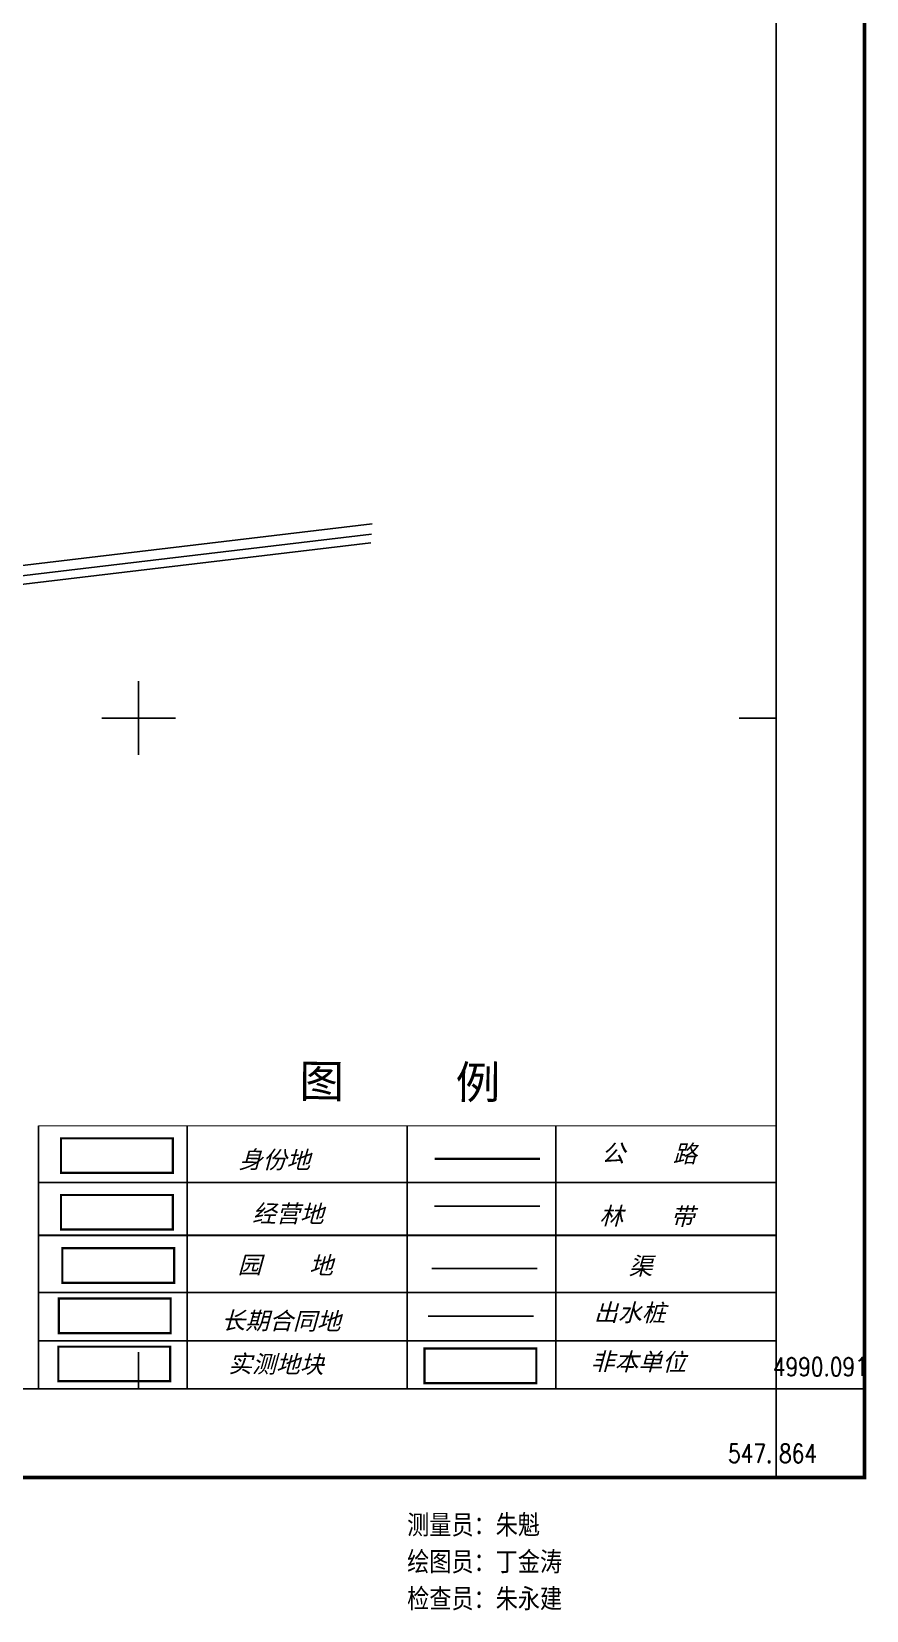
# Model space of a CAD drawing. Extents: x 541673 to 553395, y 4989791 to 4997334.
# Drawn here: x 546855 to 547986, y 4989791 to 4991930 of the extents above; entities that cross this region are included whole.
import ezdxf
from ezdxf.enums import TextEntityAlignment as Align

# ---------------------------------------------------------------- set-up
doc = ezdxf.new("R2010")
doc.units = 0
doc.header["$LTSCALE"] = 10
for name, color, linetype in [('TK', 7, 'CONTINUOUS'), ('图例', 7, 'CONTINUOUS'), ('路林渠', 7, 'CONTINUOUS'), ('长期合同', 6, 'CONTINUOUS')]:
    doc.layers.add(name, color=color, linetype=linetype)
doc.styles.add('HZ', font='rs.shx', dxfattribs={"width": 0.8, "bigfont": 'hztxt.shx'})
doc.styles.add('STYLE1', font='SIMHEI.TTF', dxfattribs={"width": 0.8, "oblique": 15, "height": 2.5})

# ---------------------------------------------------------------- blocks, each defined once
blk = doc.blocks.new('图例')
at = {"layer": '图例', "color": 7}
for p, q in [((542594.4, 4984436.4), (543594.1, 4984436.4)), ((542594.4, 4984365.1), (543594.1, 4984365.1)), ((542594.4, 4984287.3), (543594.1, 4984287.3)), ((542594.4, 4984222), (543594.1, 4984222)), ((542594.4, 4984156.7), (543594.1, 4984156.7))]:
    blk.add_line(p, q, dxfattribs=at)
at = {"layer": '图例', "color": 3, "linetype": 'Continuous'}
blk.add_line((543131.2, 4984404.5), (543274.1, 4984404.5), dxfattribs=at)
at = {"layer": '图例', "color": 7}
for points, const_width in [([(542594.4, 4984513.3), (542594.4, 4984156.7)], 2.37), ([(542594.4, 4984513.3), (543594.1, 4984513.3)], 1.48), ([(542795.9, 4984513.3), (542795.9, 4984156.7)], 2.37), ([(543094.2, 4984513.3), (543094.2, 4984156.7)], 2.37), ([(543295.7, 4984513.3), (543295.7, 4984156.7)], 2.37), ([(543594.1, 4984513.3), (543594.1, 4984156.7)], 2.37), ([(542594.4, 4984364.1), (543594.1, 4984364.1)], 1.48)]:
    blk.add_lwpolyline(points, dxfattribs=dict(at, const_width=const_width))
at = {"layer": '图例', "color": 1, "linetype": 'Continuous', "const_width": 3, "flags": 128}
blk.add_lwpolyline([(542625, 4984496.3), (542776.5, 4984496.3), (542776.5, 4984449.5), (542625, 4984449.5)], close=True, dxfattribs=at)
at = {"layer": '图例', "color": 5, "linetype": 'Continuous', "const_width": 3, "flags": 128}
blk.add_lwpolyline([(543131.2, 4984468.4), (543274.1, 4984468.4)], dxfattribs=at)
blk.add_lwpolyline([(542625, 4984419.4), (542776.5, 4984419.4), (542776.5, 4984372.6), (542625, 4984372.6)], close=True, dxfattribs=at)
at = {"layer": '图例', "color": 2, "linetype": 'Continuous', "const_width": 3, "flags": 128}
blk.add_lwpolyline([(542626.8, 4984347.3), (542778.3, 4984347.3), (542778.3, 4984300.5), (542626.8, 4984300.5)], close=True, dxfattribs=at)
at = {"layer": '图例', "color": 4, "linetype": 'Continuous', "flags": 128}
blk.add_lwpolyline([(543127.5, 4984319.9), (543270.3, 4984319.9)], dxfattribs=at)
at = {"layer": '图例', "color": 6, "linetype": 'Continuous', "const_width": 3, "flags": 128}
blk.add_lwpolyline([(542622.1, 4984279.1), (542773.6, 4984279.1), (542773.6, 4984232.3), (542622.1, 4984232.3)], close=True, dxfattribs=at)
at = {"layer": '图例', "color": 2, "linetype": 'Continuous', "flags": 128}
blk.add_lwpolyline([(543122.5, 4984255.2), (543265.3, 4984255.2)], dxfattribs=at)
at = {"layer": '图例', "color": 7, "linetype": 'Continuous', "const_width": 3, "flags": 128}
blk.add_lwpolyline([(542621.3, 4984214), (542772.9, 4984214), (542772.9, 4984167.1), (542621.3, 4984167.1)], close=True, dxfattribs=at)
at = {"layer": '图例', "color": 4, "linetype": 'Continuous', "const_width": 3, "flags": 128}
blk.add_lwpolyline([(543117.6, 4984211.4), (543269.2, 4984211.4), (543269.2, 4984164.6), (543117.6, 4984164.6)], close=True, dxfattribs=at)
at = {"layer": '图例', "color": 7, "style": 'STYLE1'}
blk.add_text('图     例', height=44.45, rotation=359.5492, dxfattribs=at).set_placement((542947.8, 4984551.8))
at = {"layer": '图例', "color": 1, "style": 'STYLE1', "oblique": 15}
blk.add_text('身份地', height=23.71, rotation=359.5492, dxfattribs=at).set_placement((542865.8, 4984455.8))
at = {"layer": '图例', "color": 7, "style": 'STYLE1', "oblique": 15}
for s, p in [(' 公\u3000\u3000路', (543341.2, 4984464.6)), ('实测地块', (542851.6, 4984179))]:
    blk.add_text(s, height=23.71, rotation=359.5492, dxfattribs=at).set_placement(p)
at = {"layer": '图例', "color": 5, "style": 'STYLE1', "oblique": 15}
blk.add_text('经营地', height=23.71, rotation=359.5492, dxfattribs=at).set_placement((542884.1, 4984382.7))
at = {"layer": '图例', "color": 3, "style": 'STYLE1', "oblique": 15}
blk.add_text('  林    带', height=23.71, rotation=359.5492, dxfattribs=at).set_placement((543322.3, 4984379.7))
at = {"layer": '图例', "color": 2, "style": 'STYLE1', "oblique": 15}
for s, p in [('园    地', (542864.5, 4984313.2)), ('出水桩', (543347.2, 4984248.6))]:
    blk.add_text(s, height=23.71, rotation=359.5492, dxfattribs=at).set_placement(p)
at = {"layer": '图例', "color": 4, "style": 'STYLE1', "oblique": 15}
for s, p in [('   渠', (543346, 4984311.9)), ('非本单位', (543342.8, 4984182.2))]:
    blk.add_text(s, height=23.71, rotation=359.5492, dxfattribs=at).set_placement(p)
at = {"layer": '图例', "color": 6, "style": 'STYLE1', "oblique": 15}
blk.add_text('长期合同地', height=23.71, rotation=359.5492, dxfattribs=at).set_placement((542842.3, 4984237.8))

msp = doc.modelspace()

# ---------------------------------------------------------------- linework, layer by layer
at = {"layer": 'TK', "linetype": 'Continuous'}
for p, q in [((547000, 4990950), (547000, 4991050)), ((546950, 4991000), (547050, 4991000)), ((547864, 4991000), (547814, 4991000)), ((547000, 4990091), (547000, 4990141)), ((547864, 4990091), (547984, 4990091)), ((547864, 4990091), (547864, 4989971))]:
    msp.add_line(p, q, dxfattribs=at)
at = {"layer": 'TK', "linetype": 'Continuous', "const_width": 5, "flags": 128}
msp.add_lwpolyline([(541744, 4989971), (547984, 4989971), (547984, 4997211), (541744, 4997211)], close=True, dxfattribs=at)
at = {"layer": 'TK', "linetype": 'Continuous', "flags": 128}
msp.add_lwpolyline([(541864, 4990091), (547864, 4990091), (547864, 4997091), (541864, 4997091)], close=True, dxfattribs=at)
at = {"layer": '路林渠', "color": 4, "linetype": 'Continuous', "flags": 128}
for points, elevation in [([(545635.6, 4991063.1), (547316.7, 4991263.2)], 280.5), ([(545633.6, 4991037.4), (547314.7, 4991237.6)], 280.8), ([(545634.5, 4991049), (547315.6, 4991249.2)], 279.7)]:
    msp.add_lwpolyline(points, dxfattribs=dict(at, elevation=elevation))

# ---------------------------------------------------------------- block references
at = {"layer": '长期合同', "color": 6, "linetype": 'Continuous'}
msp.add_blockref('图例', (4269.9, 5934.3), dxfattribs=at)

# ---------------------------------------------------------------- texts
at = {"layer": 'TK', "linetype": 'Continuous', "style": 'HZ', "width": 0.8}
msp.add_text('4990.091', height=25, dxfattribs=at).set_placement((547924, 4990121), align=Align.MIDDLE)
msp.add_text('547.', height=25, dxfattribs=at).set_placement((547859, 4990003.5), align=Align.MIDDLE_RIGHT)
msp.add_text('864', height=25, dxfattribs=at).set_placement((547868, 4990003.5), align=Align.MIDDLE_LEFT)
at = {"layer": 'TK', "linetype": 'Continuous', "style": 'HZ'}
for s, p in [('测量员：朱魁', (547364, 4989906)), ('绘图员：丁金涛', (547364, 4989856)), ('检查员：朱永建', (547364, 4989806))]:
    msp.add_text(s, height=30, dxfattribs=at).set_placement(p, align=Align.MIDDLE_LEFT)

doc.saveas('drawing.dxf')
